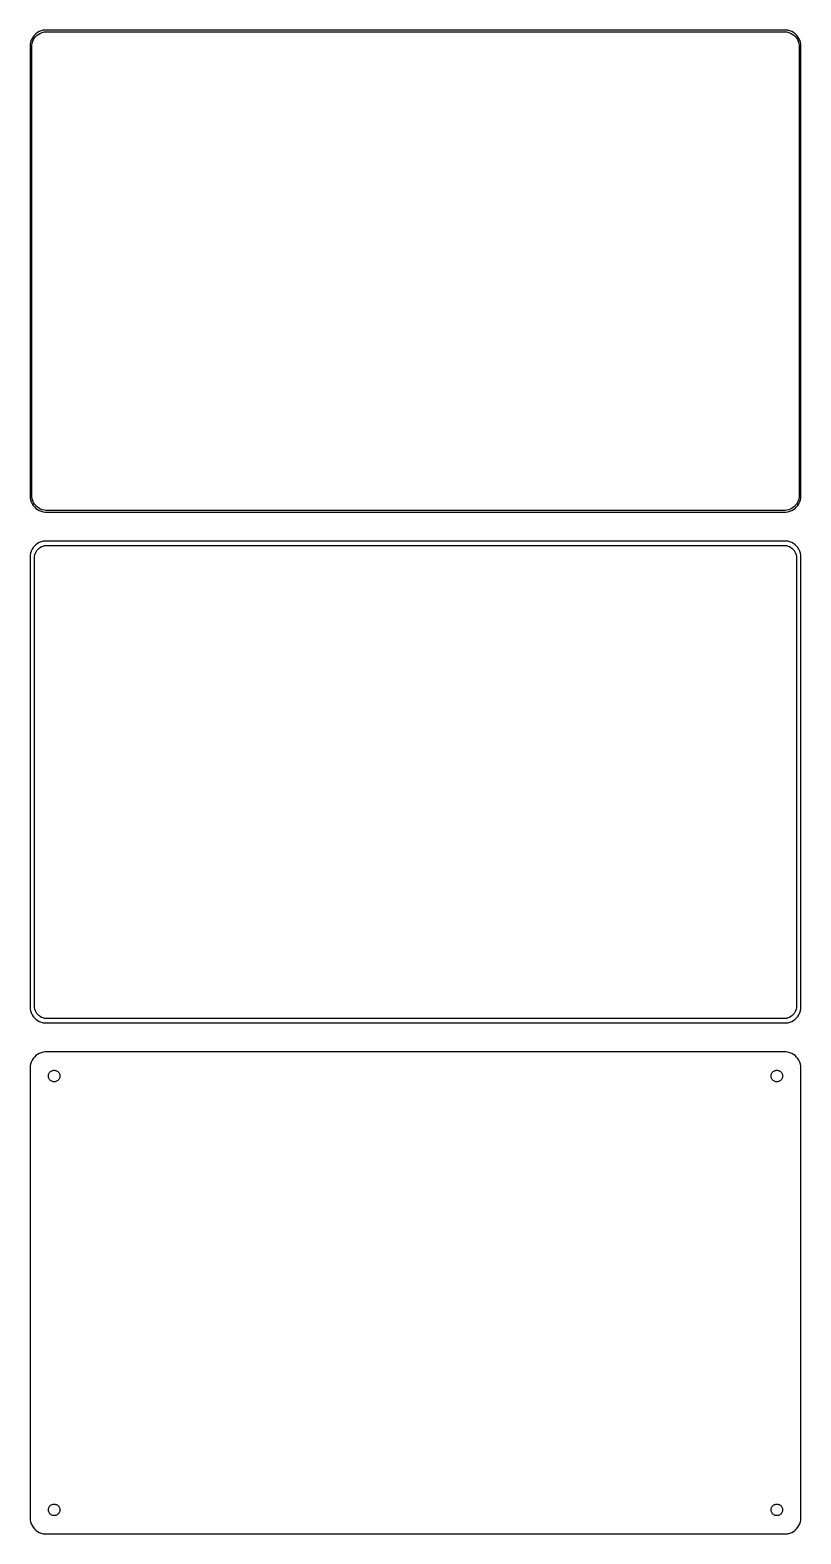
# Model space of a CAD drawing. Header units: metres. Extents: x -120 to 120, y 243 to 711.
import ezdxf

# ---------------------------------------------------------------- set-up
doc = ezdxf.new("R2010")
doc.units = ezdxf.units.M

msp = doc.modelspace()

# ---------------------------------------------------------------- linework, layer by layer
for p, q in [((-119.843, 707.243), (-119.961, 706.627)), ((-119.649, 707.841), (-119.843, 707.243)), ((-119.382, 708.409), (-119.649, 707.841)), ((-119.463, 706.345), (-119.351, 706.931)), ((-119.045, 708.939), (-119.382, 708.409)), ((-119.351, 706.931), (-119.166, 707.499)), ((-119.166, 707.499), (-118.912, 708.038)), ((-118.645, 709.423), (-119.045, 708.939)), ((-118.912, 708.038), (-118.593, 708.542)), ((-118.187, 709.853), (-118.645, 709.423)), ((-118.593, 708.542), (-118.213, 709.002)), ((-118.213, 709.002), (-117.778, 709.41)), ((-117.679, 710.222), (-118.187, 709.853)), ((-117.778, 709.41), (-117.295, 709.761)), ((-117.129, 710.524), (-117.679, 710.222)), ((-117.295, 709.761), (-116.772, 710.048)), ((-116.545, 710.755), (-117.129, 710.524)), ((-116.772, 710.048), (-116.218, 710.268)), ((-115.937, 710.911), (-116.545, 710.755)), ((-116.218, 710.268), (-115.64, 710.416)), ((-115.314, 710.99), (-115.937, 710.911)), ((-115.64, 710.416), (-115.048, 710.491)), ((115.314, 710.99), (-115.314, 710.99)), ((-115.048, 710.491), (115.048, 710.491)), ((115.048, 710.491), (115.64, 710.416)), ((115.937, 710.911), (115.314, 710.99)), ((115.64, 710.416), (116.218, 710.268)), ((116.545, 710.755), (115.937, 710.911)), ((116.218, 710.268), (116.772, 710.048)), ((117.129, 710.524), (116.545, 710.755)), ((116.772, 710.048), (117.295, 709.761)), ((117.679, 710.222), (117.129, 710.524)), ((117.295, 709.761), (117.778, 709.41)), ((118.187, 709.853), (117.679, 710.222)), ((117.778, 709.41), (118.213, 709.002)), ((118.645, 709.423), (118.187, 709.853)), ((118.213, 709.002), (118.593, 708.542)), ((118.593, 708.542), (118.912, 708.038)), ((119.045, 708.939), (118.645, 709.423)), ((118.912, 708.038), (119.166, 707.499)), ((119.382, 708.409), (119.045, 708.939)), ((119.166, 707.499), (119.351, 706.931)), ((119.351, 706.931), (119.463, 706.345)), ((119.649, 707.841), (119.382, 708.409)), ((119.843, 707.243), (119.649, 707.841)), ((119.961, 706.627), (119.843, 707.243)), ((-119.961, 706.627), (-120, 706)), ((-120, 706), (-120, 566)), ((-119.5, 705.75), (-119.463, 706.345)), ((-119.5, 566.25), (-119.5, 705.75)), ((119.463, 706.345), (119.5, 705.75)), ((119.5, 705.75), (119.5, 566.25)), ((120, 706), (119.961, 706.627)), ((120, 566), (120, 706)), ((-120, 566), (-119.961, 565.373)), ((-119.961, 565.373), (-119.843, 564.757)), ((-119.843, 564.757), (-119.649, 564.159)), ((-119.649, 564.159), (-119.382, 563.591)), ((-119.463, 565.655), (-119.5, 566.25)), ((-119.351, 565.069), (-119.463, 565.655)), ((-119.382, 563.591), (-119.045, 563.061)), ((-119.166, 564.501), (-119.351, 565.069)), ((-118.912, 563.962), (-119.166, 564.501)), ((-119.045, 563.061), (-118.645, 562.577)), ((-118.593, 563.458), (-118.912, 563.962)), ((-118.645, 562.577), (-118.187, 562.147)), ((-118.213, 562.998), (-118.593, 563.458)), ((-117.778, 562.59), (-118.213, 562.998)), ((-118.187, 562.147), (-117.679, 561.778)), ((-117.295, 562.239), (-117.778, 562.59)), ((-117.679, 561.778), (-117.129, 561.476)), ((-116.772, 561.952), (-117.295, 562.239)), ((-116.218, 561.732), (-116.772, 561.952)), ((-115.64, 561.584), (-116.218, 561.732)), ((-115.048, 561.509), (-115.64, 561.584)), ((115.64, 561.584), (115.048, 561.509)), ((116.218, 561.732), (115.64, 561.584)), ((116.772, 561.952), (116.218, 561.732)), ((117.295, 562.239), (116.772, 561.952)), ((117.129, 561.476), (117.679, 561.778)), ((117.778, 562.59), (117.295, 562.239)), ((117.679, 561.778), (118.187, 562.147)), ((118.213, 562.998), (117.778, 562.59)), ((118.187, 562.147), (118.645, 562.577)), ((118.593, 563.458), (118.213, 562.998)), ((118.912, 563.962), (118.593, 563.458)), ((118.645, 562.577), (119.045, 563.061)), ((119.166, 564.501), (118.912, 563.962)), ((119.045, 563.061), (119.382, 563.591)), ((119.351, 565.069), (119.166, 564.501)), ((119.463, 565.655), (119.351, 565.069)), ((119.382, 563.591), (119.649, 564.159)), ((119.5, 566.25), (119.463, 565.655)), ((119.649, 564.159), (119.843, 564.757)), ((119.843, 564.757), (119.961, 565.373)), ((119.961, 565.373), (120, 566)), ((-117.129, 561.476), (-116.545, 561.245)), ((-116.545, 561.245), (-115.937, 561.089)), ((-115.937, 561.089), (-115.314, 561.01)), ((-115.314, 561.01), (115.314, 561.01)), ((115.048, 561.509), (-115.048, 561.509)), ((115.314, 561.01), (115.937, 561.089)), ((115.937, 561.089), (116.545, 561.245)), ((116.545, 561.245), (117.129, 561.476)), ((-119.961, 547.627), (-120, 547)), ((-119.843, 548.243), (-119.961, 547.627)), ((-119.649, 548.841), (-119.843, 548.243)), ((-119.382, 549.409), (-119.649, 548.841)), ((-119.045, 549.939), (-119.382, 549.409)), ((-118.645, 550.423), (-119.045, 549.939)), ((-118.187, 550.853), (-118.645, 550.423)), ((-118.589, 547.235), (-118.498, 547.712)), ((-118.498, 547.712), (-118.348, 548.174)), ((-118.348, 548.174), (-118.141, 548.614)), ((-117.679, 551.222), (-118.187, 550.853)), ((-118.141, 548.614), (-117.88, 549.024)), ((-117.88, 549.024), (-117.571, 549.399)), ((-117.129, 551.524), (-117.679, 551.222)), ((-117.571, 549.399), (-117.216, 549.731)), ((-117.216, 549.731), (-116.823, 550.017)), ((-116.545, 551.755), (-117.129, 551.524)), ((-116.823, 550.017), (-116.398, 550.251)), ((-115.937, 551.911), (-116.545, 551.755)), ((-116.398, 550.251), (-115.946, 550.43)), ((-115.946, 550.43), (-115.475, 550.551)), ((-115.314, 551.99), (-115.937, 551.911)), ((-115.475, 550.551), (-114.993, 550.612)), ((115.314, 551.99), (-115.314, 551.99)), ((-114.993, 550.612), (114.993, 550.612)), ((114.993, 550.612), (115.475, 550.551)), ((115.937, 551.911), (115.314, 551.99)), ((115.475, 550.551), (115.946, 550.43)), ((116.545, 551.755), (115.937, 551.911)), ((115.946, 550.43), (116.398, 550.251)), ((116.398, 550.251), (116.823, 550.017)), ((117.129, 551.524), (116.545, 551.755)), ((116.823, 550.017), (117.216, 549.731)), ((117.679, 551.222), (117.129, 551.524)), ((117.216, 549.731), (117.571, 549.399)), ((117.571, 549.399), (117.88, 549.024)), ((118.187, 550.853), (117.679, 551.222)), ((117.88, 549.024), (118.141, 548.614)), ((118.141, 548.614), (118.348, 548.174)), ((118.645, 550.423), (118.187, 550.853)), ((118.348, 548.174), (118.498, 547.712)), ((118.498, 547.712), (118.589, 547.235)), ((119.045, 549.939), (118.645, 550.423)), ((119.382, 549.409), (119.045, 549.939)), ((119.649, 548.841), (119.382, 549.409)), ((119.843, 548.243), (119.649, 548.841)), ((119.961, 547.627), (119.843, 548.243)), ((120, 547), (119.961, 547.627)), ((-120, 547), (-120, 407)), ((-118.619, 546.75), (-118.589, 547.235)), ((-118.619, 407.25), (-118.619, 546.75)), ((118.589, 547.235), (118.619, 546.75)), ((118.619, 546.75), (118.619, 407.25)), ((120, 407), (120, 547)), ((-118.589, 406.765), (-118.619, 407.25)), ((118.619, 407.25), (118.589, 406.765)), ((-120, 407), (-119.961, 406.373)), ((-119.961, 406.373), (-119.843, 405.757)), ((-119.843, 405.757), (-119.649, 405.159)), ((-119.649, 405.159), (-119.382, 404.591)), ((-119.382, 404.591), (-119.045, 404.061)), ((-119.045, 404.061), (-118.645, 403.577)), ((-118.645, 403.577), (-118.187, 403.147)), ((-118.498, 406.288), (-118.589, 406.765)), ((-118.348, 405.826), (-118.498, 406.288)), ((-118.141, 405.386), (-118.348, 405.826)), ((-118.187, 403.147), (-117.679, 402.778)), ((-117.88, 404.976), (-118.141, 405.386)), ((-117.571, 404.601), (-117.88, 404.976)), ((-117.679, 402.778), (-117.129, 402.476)), ((-117.216, 404.269), (-117.571, 404.601)), ((-116.823, 403.983), (-117.216, 404.269)), ((-117.129, 402.476), (-116.545, 402.245)), ((-116.398, 403.749), (-116.823, 403.983)), ((-115.946, 403.57), (-116.398, 403.749)), ((-115.475, 403.449), (-115.946, 403.57)), ((-114.993, 403.388), (-115.475, 403.449)), ((114.993, 403.388), (-114.993, 403.388)), ((115.475, 403.449), (114.993, 403.388)), ((115.946, 403.57), (115.475, 403.449)), ((116.398, 403.749), (115.946, 403.57)), ((116.823, 403.983), (116.398, 403.749)), ((116.545, 402.245), (117.129, 402.476)), ((117.216, 404.269), (116.823, 403.983)), ((117.129, 402.476), (117.679, 402.778)), ((117.571, 404.601), (117.216, 404.269)), ((117.88, 404.976), (117.571, 404.601)), ((117.679, 402.778), (118.187, 403.147)), ((118.141, 405.386), (117.88, 404.976)), ((118.348, 405.826), (118.141, 405.386)), ((118.187, 403.147), (118.645, 403.577)), ((118.498, 406.288), (118.348, 405.826)), ((118.589, 406.765), (118.498, 406.288)), ((118.645, 403.577), (119.045, 404.061)), ((119.045, 404.061), (119.382, 404.591)), ((119.382, 404.591), (119.649, 405.159)), ((119.649, 405.159), (119.843, 405.757)), ((119.843, 405.757), (119.961, 406.373)), ((119.961, 406.373), (120, 407)), ((-116.545, 402.245), (-115.937, 402.089)), ((-115.937, 402.089), (-115.314, 402.01)), ((-115.314, 402.01), (115.314, 402.01)), ((115.314, 402.01), (115.937, 402.089)), ((115.937, 402.089), (116.545, 402.245)), ((-119.961, 388.627), (-120, 388)), ((-119.843, 389.243), (-119.961, 388.627)), ((-119.649, 389.841), (-119.843, 389.243)), ((-119.382, 390.409), (-119.649, 389.841)), ((-119.045, 390.939), (-119.382, 390.409)), ((-118.645, 391.423), (-119.045, 390.939)), ((-118.187, 391.853), (-118.645, 391.423)), ((-117.679, 392.222), (-118.187, 391.853)), ((-117.129, 392.524), (-117.679, 392.222)), ((-116.545, 392.755), (-117.129, 392.524)), ((-115.937, 392.911), (-116.545, 392.755)), ((-115.314, 392.99), (-115.937, 392.911)), ((115.314, 392.99), (-115.314, 392.99)), ((115.937, 392.911), (115.314, 392.99)), ((116.545, 392.755), (115.937, 392.911)), ((117.129, 392.524), (116.545, 392.755)), ((117.679, 392.222), (117.129, 392.524)), ((118.187, 391.853), (117.679, 392.222)), ((118.645, 391.423), (118.187, 391.853)), ((119.045, 390.939), (118.645, 391.423)), ((119.382, 390.409), (119.045, 390.939)), ((119.649, 389.841), (119.382, 390.409)), ((119.843, 389.243), (119.649, 389.841)), ((119.961, 388.627), (119.843, 389.243)), ((120, 388), (119.961, 388.627)), ((-120, 388), (-120, 248)), ((-114.3, 385.5), (-114.286, 385.726)), ((-114.286, 385.274), (-114.3, 385.5)), ((-114.286, 385.726), (-114.243, 385.948)), ((-114.243, 385.052), (-114.286, 385.274)), ((-114.243, 385.948), (-114.174, 386.163)), ((-114.174, 384.837), (-114.243, 385.052)), ((-114.174, 386.163), (-114.077, 386.367)), ((-114.077, 384.633), (-114.174, 384.837)), ((-114.077, 386.367), (-113.956, 386.558)), ((-113.956, 384.442), (-114.077, 384.633)), ((-113.956, 386.558), (-113.812, 386.732)), ((-113.812, 384.268), (-113.956, 384.442)), ((-113.812, 386.732), (-113.647, 386.887)), ((-113.647, 384.113), (-113.812, 384.268)), ((-113.647, 386.887), (-113.464, 387.02)), ((-113.464, 383.98), (-113.647, 384.113)), ((-113.464, 387.02), (-113.266, 387.129)), ((-113.266, 383.871), (-113.464, 383.98)), ((-113.266, 387.129), (-113.056, 387.212)), ((-113.056, 383.788), (-113.266, 383.871)), ((-113.056, 387.212), (-112.837, 387.268)), ((-112.837, 383.732), (-113.056, 383.788)), ((-112.837, 387.268), (-112.613, 387.296)), ((-112.613, 387.296), (-112.387, 387.296)), ((-112.387, 387.296), (-112.163, 387.268)), ((-112.163, 387.268), (-111.944, 387.212)), ((-111.944, 383.788), (-112.163, 383.732)), ((-111.944, 387.212), (-111.734, 387.129)), ((-111.734, 383.871), (-111.944, 383.788)), ((-111.734, 387.129), (-111.536, 387.02)), ((-111.536, 383.98), (-111.734, 383.871)), ((-111.536, 387.02), (-111.353, 386.887)), ((-111.353, 384.113), (-111.536, 383.98)), ((-111.353, 386.887), (-111.188, 386.732)), ((-111.188, 384.268), (-111.353, 384.113)), ((-111.188, 386.732), (-111.044, 386.558)), ((-111.044, 384.442), (-111.188, 384.268)), ((-111.044, 386.558), (-110.923, 386.367)), ((-110.923, 384.633), (-111.044, 384.442)), ((-110.923, 386.367), (-110.826, 386.163)), ((-110.826, 384.837), (-110.923, 384.633)), ((-110.826, 386.163), (-110.757, 385.948)), ((-110.757, 385.052), (-110.826, 384.837)), ((-110.757, 385.948), (-110.714, 385.726)), ((-110.714, 385.274), (-110.757, 385.052)), ((-110.714, 385.726), (-110.7, 385.5)), ((-110.7, 385.5), (-110.714, 385.274)), ((110.7, 385.5), (110.714, 385.726)), ((110.714, 385.274), (110.7, 385.5)), ((110.714, 385.726), (110.757, 385.948)), ((110.757, 385.052), (110.714, 385.274)), ((110.757, 385.948), (110.826, 386.163)), ((110.826, 384.837), (110.757, 385.052)), ((110.826, 386.163), (110.923, 386.367)), ((110.923, 384.633), (110.826, 384.837)), ((110.923, 386.367), (111.044, 386.558)), ((111.044, 384.442), (110.923, 384.633)), ((111.044, 386.558), (111.188, 386.732)), ((111.188, 384.268), (111.044, 384.442)), ((111.188, 386.732), (111.353, 386.887)), ((111.353, 384.113), (111.188, 384.268)), ((111.353, 386.887), (111.536, 387.02)), ((111.536, 383.98), (111.353, 384.113)), ((111.536, 387.02), (111.734, 387.129)), ((111.734, 383.871), (111.536, 383.98)), ((111.734, 387.129), (111.944, 387.212)), ((111.944, 383.788), (111.734, 383.871)), ((111.944, 387.212), (112.163, 387.268)), ((112.163, 383.732), (111.944, 383.788)), ((112.163, 387.268), (112.387, 387.296)), ((112.387, 387.296), (112.613, 387.296)), ((112.613, 387.296), (112.837, 387.268)), ((112.837, 387.268), (113.056, 387.212)), ((113.056, 383.788), (112.837, 383.732)), ((113.056, 387.212), (113.266, 387.129)), ((113.266, 383.871), (113.056, 383.788)), ((113.266, 387.129), (113.464, 387.02)), ((113.464, 383.98), (113.266, 383.871)), ((113.464, 387.02), (113.647, 386.887)), ((113.647, 384.113), (113.464, 383.98)), ((113.647, 386.887), (113.812, 386.732)), ((113.812, 384.268), (113.647, 384.113)), ((113.812, 386.732), (113.956, 386.558)), ((113.956, 384.442), (113.812, 384.268)), ((113.956, 386.558), (114.077, 386.367)), ((114.077, 384.633), (113.956, 384.442)), ((114.077, 386.367), (114.174, 386.163)), ((114.174, 384.837), (114.077, 384.633)), ((114.174, 386.163), (114.243, 385.948)), ((114.243, 385.052), (114.174, 384.837)), ((114.243, 385.948), (114.286, 385.726)), ((114.286, 385.274), (114.243, 385.052)), ((114.286, 385.726), (114.3, 385.5)), ((114.3, 385.5), (114.286, 385.274)), ((120, 248), (120, 388)), ((-112.613, 383.704), (-112.837, 383.732)), ((-112.387, 383.704), (-112.613, 383.704)), ((-112.163, 383.732), (-112.387, 383.704)), ((112.387, 383.704), (112.163, 383.732)), ((112.613, 383.704), (112.387, 383.704)), ((112.837, 383.732), (112.613, 383.704)), ((-114.3, 250.5), (-114.286, 250.726)), ((-114.286, 250.274), (-114.3, 250.5)), ((-114.286, 250.726), (-114.243, 250.948)), ((-114.243, 250.052), (-114.286, 250.274)), ((-114.243, 250.948), (-114.174, 251.163)), ((-114.174, 249.837), (-114.243, 250.052)), ((-114.174, 251.163), (-114.077, 251.367)), ((-114.077, 249.633), (-114.174, 249.837)), ((-114.077, 251.367), (-113.956, 251.558)), ((-113.956, 249.442), (-114.077, 249.633)), ((-113.956, 251.558), (-113.812, 251.732)), ((-113.812, 249.268), (-113.956, 249.442)), ((-113.812, 251.732), (-113.647, 251.887)), ((-113.647, 249.113), (-113.812, 249.268)), ((-113.647, 251.887), (-113.464, 252.02)), ((-113.464, 248.98), (-113.647, 249.113)), ((-113.464, 252.02), (-113.266, 252.129)), ((-113.266, 248.871), (-113.464, 248.98)), ((-113.266, 252.129), (-113.056, 252.212)), ((-113.056, 248.788), (-113.266, 248.871)), ((-113.056, 252.212), (-112.837, 252.268)), ((-112.837, 248.732), (-113.056, 248.788)), ((-112.837, 252.268), (-112.613, 252.296)), ((-112.613, 248.704), (-112.837, 248.732)), ((-112.613, 252.296), (-112.387, 252.296)), ((-112.387, 248.704), (-112.613, 248.704)), ((-112.387, 252.296), (-112.163, 252.268)), ((-112.163, 248.732), (-112.387, 248.704)), ((-112.163, 252.268), (-111.944, 252.212)), ((-111.944, 248.788), (-112.163, 248.732)), ((-111.944, 252.212), (-111.734, 252.129)), ((-111.734, 248.871), (-111.944, 248.788)), ((-111.734, 252.129), (-111.536, 252.02)), ((-111.536, 248.98), (-111.734, 248.871)), ((-111.536, 252.02), (-111.353, 251.887)), ((-111.353, 249.113), (-111.536, 248.98)), ((-111.353, 251.887), (-111.188, 251.732)), ((-111.188, 249.268), (-111.353, 249.113)), ((-111.188, 251.732), (-111.044, 251.558)), ((-111.044, 249.442), (-111.188, 249.268)), ((-111.044, 251.558), (-110.923, 251.367)), ((-110.923, 249.633), (-111.044, 249.442)), ((-110.923, 251.367), (-110.826, 251.163)), ((-110.826, 249.837), (-110.923, 249.633)), ((-110.826, 251.163), (-110.757, 250.948)), ((-110.757, 250.052), (-110.826, 249.837)), ((-110.757, 250.948), (-110.714, 250.726)), ((-110.714, 250.274), (-110.757, 250.052)), ((-110.714, 250.726), (-110.7, 250.5)), ((-110.7, 250.5), (-110.714, 250.274)), ((110.7, 250.5), (110.714, 250.726)), ((110.714, 250.274), (110.7, 250.5)), ((110.714, 250.726), (110.757, 250.948)), ((110.757, 250.052), (110.714, 250.274)), ((110.757, 250.948), (110.826, 251.163)), ((110.826, 249.837), (110.757, 250.052)), ((110.826, 251.163), (110.923, 251.367)), ((110.923, 249.633), (110.826, 249.837)), ((110.923, 251.367), (111.044, 251.558)), ((111.044, 249.442), (110.923, 249.633)), ((111.044, 251.558), (111.188, 251.732)), ((111.188, 249.268), (111.044, 249.442)), ((111.188, 251.732), (111.353, 251.887)), ((111.353, 249.113), (111.188, 249.268)), ((111.353, 251.887), (111.536, 252.02)), ((111.536, 248.98), (111.353, 249.113)), ((111.536, 252.02), (111.734, 252.129)), ((111.734, 248.871), (111.536, 248.98)), ((111.734, 252.129), (111.944, 252.212)), ((111.944, 248.788), (111.734, 248.871)), ((111.944, 252.212), (112.163, 252.268)), ((112.163, 248.732), (111.944, 248.788)), ((112.163, 252.268), (112.387, 252.296)), ((112.387, 248.704), (112.163, 248.732)), ((112.387, 252.296), (112.613, 252.296)), ((112.613, 248.704), (112.387, 248.704)), ((112.613, 252.296), (112.837, 252.268)), ((112.837, 248.732), (112.613, 248.704)), ((112.837, 252.268), (113.056, 252.212)), ((113.056, 248.788), (112.837, 248.732)), ((113.056, 252.212), (113.266, 252.129)), ((113.266, 248.871), (113.056, 248.788)), ((113.266, 252.129), (113.464, 252.02)), ((113.464, 248.98), (113.266, 248.871)), ((113.464, 252.02), (113.647, 251.887)), ((113.647, 249.113), (113.464, 248.98)), ((113.647, 251.887), (113.812, 251.732)), ((113.812, 249.268), (113.647, 249.113)), ((113.812, 251.732), (113.956, 251.558)), ((113.956, 249.442), (113.812, 249.268)), ((113.956, 251.558), (114.077, 251.367)), ((114.077, 249.633), (113.956, 249.442)), ((114.077, 251.367), (114.174, 251.163)), ((114.174, 249.837), (114.077, 249.633)), ((114.174, 251.163), (114.243, 250.948)), ((114.243, 250.052), (114.174, 249.837)), ((114.243, 250.948), (114.286, 250.726)), ((114.286, 250.274), (114.243, 250.052)), ((114.286, 250.726), (114.3, 250.5)), ((114.3, 250.5), (114.286, 250.274)), ((-120, 248), (-119.961, 247.373)), ((-119.961, 247.373), (-119.843, 246.757)), ((-119.843, 246.757), (-119.649, 246.159)), ((-119.649, 246.159), (-119.382, 245.591)), ((-119.382, 245.591), (-119.045, 245.061)), ((-119.045, 245.061), (-118.645, 244.577)), ((-118.645, 244.577), (-118.187, 244.147)), ((-118.187, 244.147), (-117.679, 243.778)), ((-117.679, 243.778), (-117.129, 243.476)), ((-117.129, 243.476), (-116.545, 243.245)), ((116.545, 243.245), (117.129, 243.476)), ((117.129, 243.476), (117.679, 243.778)), ((117.679, 243.778), (118.187, 244.147)), ((118.187, 244.147), (118.645, 244.577)), ((118.645, 244.577), (119.045, 245.061)), ((119.045, 245.061), (119.382, 245.591)), ((119.382, 245.591), (119.649, 246.159)), ((119.649, 246.159), (119.843, 246.757)), ((119.843, 246.757), (119.961, 247.373)), ((119.961, 247.373), (120, 248)), ((-116.545, 243.245), (-115.937, 243.089)), ((-115.937, 243.089), (-115.314, 243.01)), ((-115.314, 243.01), (115.314, 243.01)), ((115.314, 243.01), (115.937, 243.089)), ((115.937, 243.089), (116.545, 243.245))]:
    msp.add_line(p, q)

doc.saveas('drawing.dxf')
